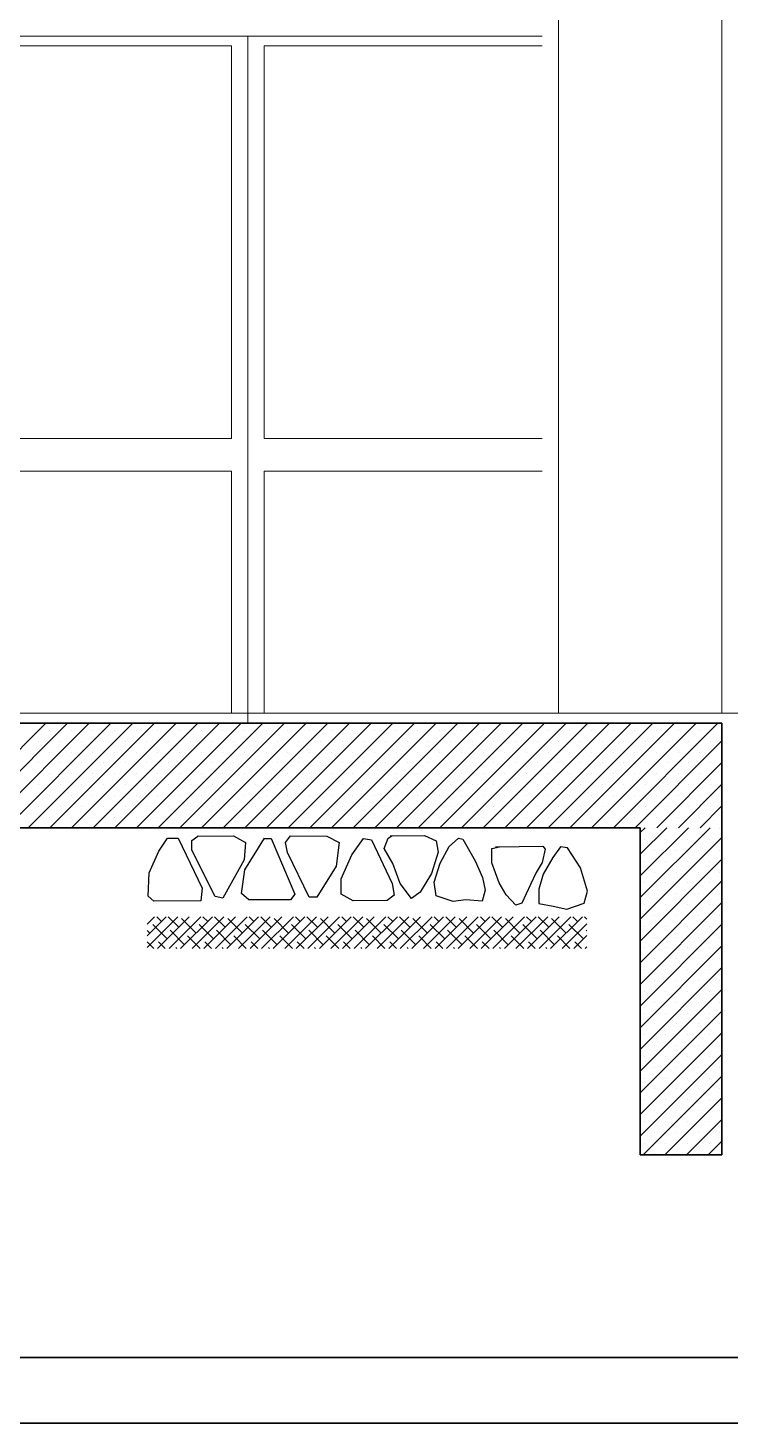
# Model space of a CAD drawing. Header units: inches. Extents: x -7543 to -822, y 102837 to 190349.
# Drawn here: x -828.3485 to -828.3055, y 102836.6651 to 102836.7504 of the extents above; entities that cross this region are included whole.
import ezdxf

# ---------------------------------------------------------------- set-up
doc = ezdxf.new("R2010")
doc.units = ezdxf.units.IN
doc.header["$MEASUREMENT"] = 0
doc.layers.add('DUVAR', color=7, linetype='Continuous', lineweight=35, true_color=0xfc4642)
doc.layers.add('KAPI', color=7, linetype='Continuous', lineweight=18, true_color=0xffb360)
doc.layers.add('SIVA', color=150, linetype='Continuous', lineweight=15)
doc.layers.add('TARAMA', color=8, linetype='Continuous', lineweight=25)

msp = doc.modelspace()

# ---------------------------------------------------------------- linework, layer by layer
at = {"layer": 'DUVAR'}
for p, q in [((-828.306018, 102836.707885), (-828.480018, 102836.707885)), ((-828.306018, 102836.701485), (-828.306018, 102836.707885)), ((-828.306018, 102836.701485), (-828.306018, 102836.707885)), ((-828.311018, 102836.701485), (-828.477018, 102836.701485)), ((-828.311018, 102836.681485), (-828.311018, 102836.701485)), ((-828.306018, 102836.681485), (-828.306018, 102836.701485)), ((-828.311018, 102836.681485), (-828.306018, 102836.681485)), ((-837.601065, 102836.669085), (-821.993555, 102836.669085)), ((-837.605065, 102836.665085), (-821.989555, 102836.665085))]:
    msp.add_line(p, q, dxfattribs=at)
at = {"layer": 'KAPI'}
for p, q in [((-828.316018, 102836.790985), (-828.316018, 102836.708485)), ((-828.306018, 102836.790985), (-828.306018, 102836.708485)), ((-828.354018, 102836.749885), (-828.317018, 102836.749885)), ((-828.335018, 102836.749885), (-828.335018, 102836.707885)), ((-828.353418, 102836.749285), (-828.336018, 102836.749285)), ((-828.336018, 102836.749285), (-828.336018, 102836.725285)), ((-828.334018, 102836.749285), (-828.334018, 102836.725285)), ((-828.334018, 102836.749285), (-828.317018, 102836.749285)), ((-828.353418, 102836.725285), (-828.336018, 102836.725285)), ((-828.334018, 102836.725285), (-828.317018, 102836.725285)), ((-828.353418, 102836.723285), (-828.336018, 102836.723285)), ((-828.336018, 102836.723285), (-828.336018, 102836.708485)), ((-828.334018, 102836.723285), (-828.317018, 102836.723285)), ((-828.334018, 102836.723285), (-828.334018, 102836.708485)), ((-828.353418, 102836.708485), (-828.336018, 102836.708485)), ((-828.334018, 102836.708485), (-828.317018, 102836.708485))]:
    msp.add_line(p, q, dxfattribs=at)
at = {"layer": 'SIVA'}
for p, q in [((-828.325946, 102836.708485), (-828.480018, 102836.708485)), ((-828.135018, 102836.708485), (-828.334418, 102836.708485))]:
    msp.add_line(p, q, dxfattribs=at)
at = {"layer": 'TARAMA'}
for p, q in [((-828.353759, 102836.701485), (-828.347359, 102836.707885)), ((-828.352434, 102836.701485), (-828.346034, 102836.707885)), ((-828.351108, 102836.701485), (-828.344708, 102836.707885)), ((-828.349782, 102836.701485), (-828.343382, 102836.707885)), ((-828.348456, 102836.701485), (-828.342056, 102836.707885)), ((-828.34713, 102836.701485), (-828.34073, 102836.707885)), ((-828.345804, 102836.701485), (-828.339404, 102836.707885)), ((-828.344479, 102836.701485), (-828.338079, 102836.707885)), ((-828.343153, 102836.701485), (-828.336753, 102836.707885)), ((-828.341827, 102836.701485), (-828.335427, 102836.707885)), ((-828.340501, 102836.701485), (-828.334101, 102836.707885)), ((-828.339175, 102836.701485), (-828.332775, 102836.707885)), ((-828.337849, 102836.701485), (-828.331449, 102836.707885)), ((-828.336524, 102836.701485), (-828.330124, 102836.707885)), ((-828.335198, 102836.701485), (-828.328798, 102836.707885)), ((-828.333872, 102836.701485), (-828.327472, 102836.707885)), ((-828.332546, 102836.701485), (-828.326146, 102836.707885)), ((-828.33122, 102836.701485), (-828.32482, 102836.707885)), ((-828.329895, 102836.701485), (-828.323495, 102836.707885)), ((-828.328569, 102836.701485), (-828.322169, 102836.707885)), ((-828.327243, 102836.701485), (-828.320843, 102836.707885)), ((-828.325917, 102836.701485), (-828.319517, 102836.707885)), ((-828.324591, 102836.701485), (-828.318191, 102836.707885)), ((-828.323265, 102836.701485), (-828.316865, 102836.707885)), ((-828.32194, 102836.701485), (-828.31554, 102836.707885)), ((-828.320614, 102836.701485), (-828.314214, 102836.707885)), ((-828.319288, 102836.701485), (-828.312888, 102836.707885)), ((-828.317962, 102836.701485), (-828.311562, 102836.707885)), ((-828.316636, 102836.701485), (-828.310236, 102836.707885)), ((-828.31531, 102836.701485), (-828.30891, 102836.707885)), ((-828.313985, 102836.701485), (-828.307585, 102836.707885)), ((-828.312659, 102836.701485), (-828.306259, 102836.707885)), ((-828.347147, 102836.707435), (-828.347147, 102836.707435)), ((-828.345821, 102836.707435), (-828.345821, 102836.707435)), ((-828.344495, 102836.707435), (-828.344495, 102836.707435)), ((-828.343169, 102836.707435), (-828.343169, 102836.707435)), ((-828.341843, 102836.707435), (-828.341843, 102836.707435)), ((-828.340517, 102836.707435), (-828.340517, 102836.707435)), ((-828.339192, 102836.707435), (-828.339192, 102836.707435)), ((-828.337866, 102836.707435), (-828.337866, 102836.707435)), ((-828.33654, 102836.707435), (-828.33654, 102836.707435)), ((-828.335214, 102836.707435), (-828.335214, 102836.707435)), ((-828.333888, 102836.707435), (-828.333888, 102836.707435)), ((-828.332563, 102836.707435), (-828.332563, 102836.707435)), ((-828.331237, 102836.707435), (-828.331237, 102836.707435)), ((-828.329911, 102836.707435), (-828.329911, 102836.707435)), ((-828.328585, 102836.707435), (-828.328585, 102836.707435)), ((-828.327259, 102836.707435), (-828.327259, 102836.707435)), ((-828.325933, 102836.707435), (-828.325933, 102836.707435)), ((-828.324608, 102836.707435), (-828.324608, 102836.707435)), ((-828.323282, 102836.707435), (-828.323282, 102836.707435)), ((-828.321956, 102836.707435), (-828.321956, 102836.707435)), ((-828.32063, 102836.707435), (-828.32063, 102836.707435)), ((-828.319304, 102836.707435), (-828.319304, 102836.707435)), ((-828.317978, 102836.707435), (-828.317978, 102836.707435)), ((-828.316653, 102836.707435), (-828.316653, 102836.707435)), ((-828.315327, 102836.707435), (-828.315327, 102836.707435)), ((-828.314001, 102836.707435), (-828.314001, 102836.707435)), ((-828.312675, 102836.707435), (-828.312675, 102836.707435)), ((-828.311349, 102836.707435), (-828.311349, 102836.707435)), ((-828.310023, 102836.707435), (-828.310023, 102836.707435)), ((-828.308698, 102836.707435), (-828.308698, 102836.707435)), ((-828.307372, 102836.707435), (-828.307372, 102836.707435)), ((-828.306046, 102836.707435), (-828.306046, 102836.707435)), ((-828.347809, 102836.706772), (-828.347809, 102836.706772)), ((-828.347147, 102836.706109), (-828.347147, 102836.706109)), ((-828.346484, 102836.706772), (-828.346484, 102836.706772)), ((-828.345821, 102836.706109), (-828.345821, 102836.706109)), ((-828.345158, 102836.706772), (-828.345158, 102836.706772)), ((-828.344495, 102836.706109), (-828.344495, 102836.706109)), ((-828.343832, 102836.706772), (-828.343832, 102836.706772)), ((-828.343169, 102836.706109), (-828.343169, 102836.706109)), ((-828.342506, 102836.706772), (-828.342506, 102836.706772)), ((-828.341843, 102836.706109), (-828.341843, 102836.706109)), ((-828.34118, 102836.706772), (-828.34118, 102836.706772)), ((-828.340517, 102836.706109), (-828.340517, 102836.706109)), ((-828.339855, 102836.706772), (-828.339855, 102836.706772)), ((-828.339192, 102836.706109), (-828.339192, 102836.706109)), ((-828.338529, 102836.706772), (-828.338529, 102836.706772)), ((-828.337866, 102836.706109), (-828.337866, 102836.706109)), ((-828.337203, 102836.706772), (-828.337203, 102836.706772)), ((-828.33654, 102836.706109), (-828.33654, 102836.706109)), ((-828.335877, 102836.706772), (-828.335877, 102836.706772)), ((-828.335214, 102836.706109), (-828.335214, 102836.706109)), ((-828.334551, 102836.706772), (-828.334551, 102836.706772)), ((-828.333888, 102836.706109), (-828.333888, 102836.706109)), ((-828.333225, 102836.706772), (-828.333225, 102836.706772)), ((-828.332563, 102836.706109), (-828.332563, 102836.706109)), ((-828.3319, 102836.706772), (-828.3319, 102836.706772)), ((-828.331237, 102836.706109), (-828.331237, 102836.706109)), ((-828.330574, 102836.706772), (-828.330574, 102836.706772)), ((-828.329911, 102836.706109), (-828.329911, 102836.706109)), ((-828.329248, 102836.706772), (-828.329248, 102836.706772)), ((-828.328585, 102836.706109), (-828.328585, 102836.706109)), ((-828.327922, 102836.706772), (-828.327922, 102836.706772)), ((-828.327259, 102836.706109), (-828.327259, 102836.706109)), ((-828.326596, 102836.706772), (-828.326596, 102836.706772)), ((-828.325933, 102836.706109), (-828.325933, 102836.706109)), ((-828.32527, 102836.706772), (-828.32527, 102836.706772)), ((-828.324608, 102836.706109), (-828.324608, 102836.706109)), ((-828.323945, 102836.706772), (-828.323945, 102836.706772)), ((-828.323282, 102836.706109), (-828.323282, 102836.706109)), ((-828.322619, 102836.706772), (-828.322619, 102836.706772)), ((-828.321956, 102836.706109), (-828.321956, 102836.706109)), ((-828.321293, 102836.706772), (-828.321293, 102836.706772)), ((-828.32063, 102836.706109), (-828.32063, 102836.706109)), ((-828.319967, 102836.706772), (-828.319967, 102836.706772)), ((-828.319304, 102836.706109), (-828.319304, 102836.706109)), ((-828.318641, 102836.706772), (-828.318641, 102836.706772)), ((-828.317978, 102836.706109), (-828.317978, 102836.706109)), ((-828.317316, 102836.706772), (-828.317316, 102836.706772)), ((-828.316653, 102836.706109), (-828.316653, 102836.706109)), ((-828.31599, 102836.706772), (-828.31599, 102836.706772)), ((-828.315327, 102836.706109), (-828.315327, 102836.706109)), ((-828.314664, 102836.706772), (-828.314664, 102836.706772)), ((-828.314001, 102836.706109), (-828.314001, 102836.706109)), ((-828.313338, 102836.706772), (-828.313338, 102836.706772)), ((-828.312675, 102836.706109), (-828.312675, 102836.706109)), ((-828.312012, 102836.706772), (-828.312012, 102836.706772)), ((-828.311349, 102836.706109), (-828.311349, 102836.706109)), ((-828.311333, 102836.701485), (-828.306018, 102836.7068)), ((-828.310686, 102836.706772), (-828.310686, 102836.706772)), ((-828.310023, 102836.706109), (-828.310023, 102836.706109)), ((-828.309361, 102836.706772), (-828.309361, 102836.706772)), ((-828.308698, 102836.706109), (-828.308698, 102836.706109)), ((-828.308035, 102836.706772), (-828.308035, 102836.706772)), ((-828.307372, 102836.706109), (-828.307372, 102836.706109)), ((-828.306709, 102836.706772), (-828.306709, 102836.706772)), ((-828.306046, 102836.706109), (-828.306046, 102836.706109)), ((-828.347809, 102836.705446), (-828.347809, 102836.705446)), ((-828.346484, 102836.705446), (-828.346484, 102836.705446)), ((-828.345158, 102836.705446), (-828.345158, 102836.705446)), ((-828.343832, 102836.705446), (-828.343832, 102836.705446)), ((-828.342506, 102836.705446), (-828.342506, 102836.705446)), ((-828.34118, 102836.705446), (-828.34118, 102836.705446)), ((-828.339855, 102836.705446), (-828.339855, 102836.705446)), ((-828.338529, 102836.705446), (-828.338529, 102836.705446)), ((-828.337203, 102836.705446), (-828.337203, 102836.705446)), ((-828.335877, 102836.705446), (-828.335877, 102836.705446)), ((-828.334551, 102836.705446), (-828.334551, 102836.705446)), ((-828.333225, 102836.705446), (-828.333225, 102836.705446)), ((-828.3319, 102836.705446), (-828.3319, 102836.705446)), ((-828.330574, 102836.705446), (-828.330574, 102836.705446)), ((-828.329248, 102836.705446), (-828.329248, 102836.705446)), ((-828.327922, 102836.705446), (-828.327922, 102836.705446)), ((-828.326596, 102836.705446), (-828.326596, 102836.705446)), ((-828.32527, 102836.705446), (-828.32527, 102836.705446)), ((-828.323945, 102836.705446), (-828.323945, 102836.705446)), ((-828.322619, 102836.705446), (-828.322619, 102836.705446)), ((-828.321293, 102836.705446), (-828.321293, 102836.705446)), ((-828.319967, 102836.705446), (-828.319967, 102836.705446)), ((-828.318641, 102836.705446), (-828.318641, 102836.705446)), ((-828.317316, 102836.705446), (-828.317316, 102836.705446)), ((-828.31599, 102836.705446), (-828.31599, 102836.705446)), ((-828.314664, 102836.705446), (-828.314664, 102836.705446)), ((-828.313338, 102836.705446), (-828.313338, 102836.705446)), ((-828.312012, 102836.705446), (-828.312012, 102836.705446)), ((-828.310686, 102836.705446), (-828.310686, 102836.705446)), ((-828.310007, 102836.701485), (-828.306018, 102836.705474)), ((-828.309361, 102836.705446), (-828.309361, 102836.705446)), ((-828.308035, 102836.705446), (-828.308035, 102836.705446)), ((-828.306709, 102836.705446), (-828.306709, 102836.705446)), ((-828.347147, 102836.704783), (-828.347147, 102836.704783)), ((-828.345821, 102836.704783), (-828.345821, 102836.704783)), ((-828.344495, 102836.704783), (-828.344495, 102836.704783)), ((-828.343169, 102836.704783), (-828.343169, 102836.704783)), ((-828.341843, 102836.704783), (-828.341843, 102836.704783)), ((-828.340517, 102836.704783), (-828.340517, 102836.704783)), ((-828.339192, 102836.704783), (-828.339192, 102836.704783)), ((-828.337866, 102836.704783), (-828.337866, 102836.704783)), ((-828.33654, 102836.704783), (-828.33654, 102836.704783)), ((-828.335214, 102836.704783), (-828.335214, 102836.704783)), ((-828.333888, 102836.704783), (-828.333888, 102836.704783)), ((-828.332563, 102836.704783), (-828.332563, 102836.704783)), ((-828.331237, 102836.704783), (-828.331237, 102836.704783)), ((-828.329911, 102836.704783), (-828.329911, 102836.704783)), ((-828.328585, 102836.704783), (-828.328585, 102836.704783)), ((-828.327259, 102836.704783), (-828.327259, 102836.704783)), ((-828.325933, 102836.704783), (-828.325933, 102836.704783)), ((-828.324608, 102836.704783), (-828.324608, 102836.704783)), ((-828.323282, 102836.704783), (-828.323282, 102836.704783)), ((-828.321956, 102836.704783), (-828.321956, 102836.704783)), ((-828.32063, 102836.704783), (-828.32063, 102836.704783)), ((-828.319304, 102836.704783), (-828.319304, 102836.704783)), ((-828.317978, 102836.704783), (-828.317978, 102836.704783)), ((-828.316653, 102836.704783), (-828.316653, 102836.704783)), ((-828.315327, 102836.704783), (-828.315327, 102836.704783)), ((-828.314001, 102836.704783), (-828.314001, 102836.704783)), ((-828.312675, 102836.704783), (-828.312675, 102836.704783)), ((-828.311349, 102836.704783), (-828.311349, 102836.704783)), ((-828.310023, 102836.704783), (-828.310023, 102836.704783)), ((-828.308698, 102836.704783), (-828.308698, 102836.704783)), ((-828.307372, 102836.704783), (-828.307372, 102836.704783)), ((-828.306046, 102836.704783), (-828.306046, 102836.704783)), ((-828.347809, 102836.70412), (-828.347809, 102836.70412)), ((-828.347147, 102836.703457), (-828.347147, 102836.703457)), ((-828.346484, 102836.70412), (-828.346484, 102836.70412)), ((-828.345821, 102836.703457), (-828.345821, 102836.703457)), ((-828.345158, 102836.70412), (-828.345158, 102836.70412)), ((-828.344495, 102836.703457), (-828.344495, 102836.703457)), ((-828.343832, 102836.70412), (-828.343832, 102836.70412)), ((-828.343169, 102836.703457), (-828.343169, 102836.703457)), ((-828.342506, 102836.70412), (-828.342506, 102836.70412)), ((-828.341843, 102836.703457), (-828.341843, 102836.703457)), ((-828.34118, 102836.70412), (-828.34118, 102836.70412)), ((-828.340517, 102836.703457), (-828.340517, 102836.703457)), ((-828.339855, 102836.70412), (-828.339855, 102836.70412)), ((-828.339192, 102836.703457), (-828.339192, 102836.703457)), ((-828.338529, 102836.70412), (-828.338529, 102836.70412)), ((-828.337866, 102836.703457), (-828.337866, 102836.703457)), ((-828.337203, 102836.70412), (-828.337203, 102836.70412)), ((-828.33654, 102836.703457), (-828.33654, 102836.703457)), ((-828.335877, 102836.70412), (-828.335877, 102836.70412)), ((-828.335214, 102836.703457), (-828.335214, 102836.703457)), ((-828.334551, 102836.70412), (-828.334551, 102836.70412)), ((-828.333888, 102836.703457), (-828.333888, 102836.703457)), ((-828.333225, 102836.70412), (-828.333225, 102836.70412)), ((-828.332563, 102836.703457), (-828.332563, 102836.703457)), ((-828.3319, 102836.70412), (-828.3319, 102836.70412)), ((-828.331237, 102836.703457), (-828.331237, 102836.703457)), ((-828.330574, 102836.70412), (-828.330574, 102836.70412)), ((-828.329911, 102836.703457), (-828.329911, 102836.703457)), ((-828.329248, 102836.70412), (-828.329248, 102836.70412)), ((-828.328585, 102836.703457), (-828.328585, 102836.703457)), ((-828.327922, 102836.70412), (-828.327922, 102836.70412)), ((-828.327259, 102836.703457), (-828.327259, 102836.703457)), ((-828.326596, 102836.70412), (-828.326596, 102836.70412)), ((-828.325933, 102836.703457), (-828.325933, 102836.703457)), ((-828.32527, 102836.70412), (-828.32527, 102836.70412)), ((-828.324608, 102836.703457), (-828.324608, 102836.703457)), ((-828.323945, 102836.70412), (-828.323945, 102836.70412)), ((-828.323282, 102836.703457), (-828.323282, 102836.703457)), ((-828.322619, 102836.70412), (-828.322619, 102836.70412)), ((-828.321956, 102836.703457), (-828.321956, 102836.703457)), ((-828.321293, 102836.70412), (-828.321293, 102836.70412)), ((-828.32063, 102836.703457), (-828.32063, 102836.703457)), ((-828.319967, 102836.70412), (-828.319967, 102836.70412)), ((-828.319304, 102836.703457), (-828.319304, 102836.703457)), ((-828.318641, 102836.70412), (-828.318641, 102836.70412)), ((-828.317978, 102836.703457), (-828.317978, 102836.703457)), ((-828.317316, 102836.70412), (-828.317316, 102836.70412)), ((-828.316653, 102836.703457), (-828.316653, 102836.703457)), ((-828.31599, 102836.70412), (-828.31599, 102836.70412)), ((-828.315327, 102836.703457), (-828.315327, 102836.703457)), ((-828.314664, 102836.70412), (-828.314664, 102836.70412)), ((-828.314001, 102836.703457), (-828.314001, 102836.703457)), ((-828.313338, 102836.70412), (-828.313338, 102836.70412)), ((-828.312675, 102836.703457), (-828.312675, 102836.703457)), ((-828.312012, 102836.70412), (-828.312012, 102836.70412)), ((-828.311349, 102836.703457), (-828.311349, 102836.703457)), ((-828.310686, 102836.70412), (-828.310686, 102836.70412)), ((-828.310023, 102836.703457), (-828.310023, 102836.703457)), ((-828.309361, 102836.70412), (-828.309361, 102836.70412)), ((-828.308698, 102836.703457), (-828.308698, 102836.703457)), ((-828.308681, 102836.701485), (-828.306018, 102836.704148)), ((-828.308035, 102836.70412), (-828.308035, 102836.70412)), ((-828.307372, 102836.703457), (-828.307372, 102836.703457)), ((-828.306709, 102836.70412), (-828.306709, 102836.70412)), ((-828.306046, 102836.703457), (-828.306046, 102836.703457)), ((-828.347809, 102836.702794), (-828.347809, 102836.702794)), ((-828.346484, 102836.702794), (-828.346484, 102836.702794)), ((-828.345158, 102836.702794), (-828.345158, 102836.702794)), ((-828.343832, 102836.702794), (-828.343832, 102836.702794)), ((-828.342506, 102836.702794), (-828.342506, 102836.702794)), ((-828.34118, 102836.702794), (-828.34118, 102836.702794)), ((-828.339855, 102836.702794), (-828.339855, 102836.702794)), ((-828.338529, 102836.702794), (-828.338529, 102836.702794)), ((-828.337203, 102836.702794), (-828.337203, 102836.702794)), ((-828.335877, 102836.702794), (-828.335877, 102836.702794)), ((-828.334551, 102836.702794), (-828.334551, 102836.702794)), ((-828.333225, 102836.702794), (-828.333225, 102836.702794)), ((-828.3319, 102836.702794), (-828.3319, 102836.702794)), ((-828.330574, 102836.702794), (-828.330574, 102836.702794)), ((-828.329248, 102836.702794), (-828.329248, 102836.702794)), ((-828.327922, 102836.702794), (-828.327922, 102836.702794)), ((-828.326596, 102836.702794), (-828.326596, 102836.702794)), ((-828.32527, 102836.702794), (-828.32527, 102836.702794)), ((-828.323945, 102836.702794), (-828.323945, 102836.702794)), ((-828.322619, 102836.702794), (-828.322619, 102836.702794)), ((-828.321293, 102836.702794), (-828.321293, 102836.702794)), ((-828.319967, 102836.702794), (-828.319967, 102836.702794)), ((-828.318641, 102836.702794), (-828.318641, 102836.702794)), ((-828.317316, 102836.702794), (-828.317316, 102836.702794)), ((-828.31599, 102836.702794), (-828.31599, 102836.702794)), ((-828.314664, 102836.702794), (-828.314664, 102836.702794)), ((-828.313338, 102836.702794), (-828.313338, 102836.702794)), ((-828.312012, 102836.702794), (-828.312012, 102836.702794)), ((-828.310686, 102836.702794), (-828.310686, 102836.702794)), ((-828.309361, 102836.702794), (-828.309361, 102836.702794)), ((-828.308035, 102836.702794), (-828.308035, 102836.702794)), ((-828.307355, 102836.701485), (-828.306018, 102836.702823)), ((-828.306709, 102836.702794), (-828.306709, 102836.702794)), ((-828.347147, 102836.702131), (-828.347147, 102836.702131)), ((-828.345821, 102836.702131), (-828.345821, 102836.702131)), ((-828.344495, 102836.702131), (-828.344495, 102836.702131)), ((-828.343169, 102836.702131), (-828.343169, 102836.702131)), ((-828.341843, 102836.702131), (-828.341843, 102836.702131)), ((-828.340517, 102836.702131), (-828.340517, 102836.702131)), ((-828.339192, 102836.702131), (-828.339192, 102836.702131)), ((-828.337866, 102836.702131), (-828.337866, 102836.702131)), ((-828.33654, 102836.702131), (-828.33654, 102836.702131)), ((-828.335214, 102836.702131), (-828.335214, 102836.702131)), ((-828.333888, 102836.702131), (-828.333888, 102836.702131)), ((-828.332563, 102836.702131), (-828.332563, 102836.702131)), ((-828.331237, 102836.702131), (-828.331237, 102836.702131)), ((-828.329911, 102836.702131), (-828.329911, 102836.702131)), ((-828.328585, 102836.702131), (-828.328585, 102836.702131)), ((-828.327259, 102836.702131), (-828.327259, 102836.702131)), ((-828.325933, 102836.702131), (-828.325933, 102836.702131)), ((-828.324608, 102836.702131), (-828.324608, 102836.702131)), ((-828.323282, 102836.702131), (-828.323282, 102836.702131)), ((-828.321956, 102836.702131), (-828.321956, 102836.702131)), ((-828.32063, 102836.702131), (-828.32063, 102836.702131)), ((-828.319304, 102836.702131), (-828.319304, 102836.702131)), ((-828.317978, 102836.702131), (-828.317978, 102836.702131)), ((-828.316653, 102836.702131), (-828.316653, 102836.702131)), ((-828.315327, 102836.702131), (-828.315327, 102836.702131)), ((-828.314001, 102836.702131), (-828.314001, 102836.702131)), ((-828.312675, 102836.702131), (-828.312675, 102836.702131)), ((-828.311349, 102836.702131), (-828.311349, 102836.702131)), ((-828.310023, 102836.702131), (-828.310023, 102836.702131)), ((-828.308698, 102836.702131), (-828.308698, 102836.702131)), ((-828.307372, 102836.702131), (-828.307372, 102836.702131)), ((-828.306046, 102836.702131), (-828.306046, 102836.702131)), ((-828.338439, 102836.700699), (-828.338079, 102836.700959)), ((-828.338119, 102836.700969), (-828.335898, 102836.700979)), ((-828.335898, 102836.700979), (-828.335158, 102836.700579)), ((-828.332717, 102836.700579), (-828.332397, 102836.700999)), ((-828.332397, 102836.700999), (-828.330176, 102836.700959)), ((-828.330176, 102836.700959), (-828.329436, 102836.700579)), ((-828.326435, 102836.700839), (-828.326215, 102836.70098)), ((-828.326315, 102836.700979), (-828.324214, 102836.701009)), ((-828.324214, 102836.701009), (-828.323493, 102836.700679)), ((-828.311018, 102836.701187), (-828.31072, 102836.701485)), ((-828.311018, 102836.699861), (-828.309394, 102836.701485)), ((-828.311018, 102836.698535), (-828.308068, 102836.701485)), ((-828.311018, 102836.697209), (-828.306742, 102836.701485)), ((-828.311018, 102836.695884), (-828.306018, 102836.700884)), ((-828.310116, 102836.701425), (-828.310116, 102836.701425)), ((-828.30879, 102836.701425), (-828.30879, 102836.701425)), ((-828.307464, 102836.701425), (-828.307464, 102836.701425)), ((-828.306139, 102836.701425), (-828.306139, 102836.701425)), ((-828.30603, 102836.701485), (-828.306018, 102836.701497)), ((-828.341046, 102836.698731), (-828.340454, 102836.700053)), ((-828.340454, 102836.700053), (-828.339917, 102836.700837)), ((-828.339917, 102836.700837), (-828.339283, 102836.700837)), ((-828.339283, 102836.700837), (-828.337809, 102836.697794)), ((-828.338439, 102836.700119), (-828.338439, 102836.700699)), ((-828.337019, 102836.697279), (-828.338439, 102836.700119)), ((-828.335158, 102836.700579), (-828.335238, 102836.699519)), ((-828.335198, 102836.698919), (-828.333998, 102836.700839)), ((-828.333998, 102836.700819), (-828.333577, 102836.700819)), ((-828.333577, 102836.700819), (-828.332137, 102836.697419)), ((-828.332577, 102836.699979), (-828.332717, 102836.700579)), ((-828.329436, 102836.700579), (-828.329616, 102836.699139)), ((-828.328655, 102836.699819), (-828.327935, 102836.700819)), ((-828.327935, 102836.700819), (-828.327455, 102836.700739)), ((-828.327455, 102836.700739), (-828.326195, 102836.698079)), ((-828.326675, 102836.70022), (-828.326435, 102836.700839)), ((-828.326155, 102836.699299), (-828.326675, 102836.70022)), ((-828.323493, 102836.700679), (-828.323373, 102836.699999)), ((-828.323253, 102836.699319), (-828.322693, 102836.700339)), ((-828.322693, 102836.700339), (-828.322133, 102836.700839)), ((-828.322133, 102836.700839), (-828.321873, 102836.700779)), ((-828.321873, 102836.700779), (-828.321113, 102836.699459)), ((-828.320099, 102836.700219), (-828.319615, 102836.700322)), ((-828.320099, 102836.699339), (-828.320099, 102836.700219)), ((-828.319859, 102836.700319), (-828.316977, 102836.700359)), ((-828.316837, 102836.700179), (-828.317018, 102836.699359)), ((-828.316977, 102836.700359), (-828.316837, 102836.700179)), ((-828.315892, 102836.700315), (-828.316367, 102836.699659)), ((-828.315466, 102836.700259), (-828.315892, 102836.700315)), ((-828.314666, 102836.699039), (-828.315466, 102836.700259)), ((-828.310779, 102836.700763), (-828.310779, 102836.700763)), ((-828.310116, 102836.7001), (-828.310116, 102836.7001)), ((-828.309453, 102836.700763), (-828.309453, 102836.700763)), ((-828.30879, 102836.7001), (-828.30879, 102836.7001)), ((-828.308127, 102836.700763), (-828.308127, 102836.700763)), ((-828.307464, 102836.7001), (-828.307464, 102836.7001)), ((-828.306802, 102836.700763), (-828.306802, 102836.700763)), ((-828.306139, 102836.7001), (-828.306139, 102836.7001)), ((-828.335238, 102836.699519), (-828.336539, 102836.697179)), ((-828.331257, 102836.697239), (-828.332577, 102836.699979)), ((-828.329306, 102836.698359), (-828.328655, 102836.699819)), ((-828.325694, 102836.698079), (-828.326155, 102836.699299)), ((-828.323373, 102836.699999), (-828.323774, 102836.698679)), ((-828.323624, 102836.698159), (-828.323253, 102836.699319)), ((-828.321113, 102836.699459), (-828.320652, 102836.698439)), ((-828.319639, 102836.698119), (-828.320099, 102836.699339)), ((-828.317018, 102836.699359), (-828.317378, 102836.698739)), ((-828.316367, 102836.699659), (-828.316947, 102836.698639)), ((-828.311018, 102836.694558), (-828.306018, 102836.699558)), ((-828.310779, 102836.699437), (-828.310779, 102836.699437)), ((-828.309453, 102836.699437), (-828.309453, 102836.699437)), ((-828.308127, 102836.699437), (-828.308127, 102836.699437)), ((-828.306802, 102836.699437), (-828.306802, 102836.699437)), ((-828.341115, 102836.697299), (-828.341046, 102836.698731)), ((-828.335398, 102836.697459), (-828.335198, 102836.698919)), ((-828.329616, 102836.699139), (-828.330796, 102836.697239)), ((-828.329306, 102836.697419), (-828.329306, 102836.698359)), ((-828.323774, 102836.698679), (-828.324474, 102836.697539)), ((-828.320652, 102836.698439), (-828.320492, 102836.697659)), ((-828.317378, 102836.698739), (-828.317718, 102836.698009)), ((-828.316947, 102836.698639), (-828.317207, 102836.69772)), ((-828.314246, 102836.697599), (-828.314666, 102836.699039)), ((-828.310116, 102836.698774), (-828.310116, 102836.698774)), ((-828.30879, 102836.698774), (-828.30879, 102836.698774)), ((-828.307464, 102836.698774), (-828.307464, 102836.698774)), ((-828.306139, 102836.698774), (-828.306139, 102836.698774)), ((-828.337809, 102836.697794), (-828.337878, 102836.697023)), ((-828.326195, 102836.698079), (-828.326054, 102836.697369)), ((-828.324994, 102836.697159), (-828.325694, 102836.698079)), ((-828.324474, 102836.697539), (-828.324994, 102836.697159)), ((-828.323503, 102836.697319), (-828.323624, 102836.698159)), ((-828.320492, 102836.697659), (-828.320672, 102836.696999)), ((-828.319218, 102836.697379), (-828.319639, 102836.698119)), ((-828.317718, 102836.698009), (-828.318258, 102836.696879)), ((-828.317207, 102836.69772), (-828.317207, 102836.696853)), ((-828.314446, 102836.696879), (-828.314246, 102836.697599)), ((-828.311018, 102836.693232), (-828.306018, 102836.698232)), ((-828.310779, 102836.698111), (-828.310779, 102836.698111)), ((-828.309453, 102836.698111), (-828.309453, 102836.698111)), ((-828.308127, 102836.698111), (-828.308127, 102836.698111)), ((-828.306802, 102836.698111), (-828.306802, 102836.698111)), ((-828.340771, 102836.696996), (-828.341115, 102836.697299)), ((-828.337878, 102836.697023), (-828.340771, 102836.696996)), ((-828.336539, 102836.697179), (-828.337019, 102836.697279)), ((-828.334958, 102836.697079), (-828.335398, 102836.697459)), ((-828.332397, 102836.697079), (-828.334958, 102836.697079)), ((-828.332137, 102836.697419), (-828.332397, 102836.697079)), ((-828.330796, 102836.697239), (-828.331257, 102836.697239)), ((-828.328575, 102836.697019), (-828.329306, 102836.697419)), ((-828.326495, 102836.697039), (-828.328575, 102836.697019)), ((-828.326054, 102836.697369), (-828.326495, 102836.697039)), ((-828.32246, 102836.696979), (-828.323503, 102836.697319)), ((-828.321673, 102836.697079), (-828.32246, 102836.696979)), ((-828.320672, 102836.696999), (-828.321673, 102836.697079)), ((-828.318618, 102836.696759), (-828.319218, 102836.697379)), ((-828.318258, 102836.696879), (-828.318618, 102836.696759)), ((-828.317207, 102836.696853), (-828.316338, 102836.696679)), ((-828.316338, 102836.696679), (-828.315506, 102836.696512)), ((-828.315506, 102836.696512), (-828.314446, 102836.696879)), ((-828.311018, 102836.691906), (-828.306018, 102836.696906)), ((-828.310779, 102836.696785), (-828.310779, 102836.696785)), ((-828.310116, 102836.697448), (-828.310116, 102836.697448)), ((-828.309453, 102836.696785), (-828.309453, 102836.696785)), ((-828.30879, 102836.697448), (-828.30879, 102836.697448)), ((-828.308127, 102836.696785), (-828.308127, 102836.696785)), ((-828.307464, 102836.697448), (-828.307464, 102836.697448)), ((-828.306802, 102836.696785), (-828.306802, 102836.696785)), ((-828.306139, 102836.697448), (-828.306139, 102836.697448)), ((-828.341173, 102836.695581), (-828.340715, 102836.696039)), ((-828.341173, 102836.694874), (-828.340008, 102836.696039)), ((-828.341173, 102836.694167), (-828.3393, 102836.696039)), ((-828.340297, 102836.69575), (-828.340587, 102836.696039)), ((-828.340536, 102836.694097), (-828.338593, 102836.696039)), ((-828.339237, 102836.695396), (-828.33988, 102836.696039)), ((-828.339829, 102836.694097), (-828.337886, 102836.696039)), ((-828.339122, 102836.694097), (-828.337179, 102836.696039)), ((-828.338176, 102836.695043), (-828.33906, 102836.695926)), ((-828.338414, 102836.694097), (-828.336472, 102836.696039)), ((-828.337469, 102836.69575), (-828.337759, 102836.696039)), ((-828.337707, 102836.694097), (-828.335765, 102836.696039)), ((-828.336408, 102836.695396), (-828.337052, 102836.696039)), ((-828.337, 102836.694097), (-828.335058, 102836.696039)), ((-828.336293, 102836.694097), (-828.334351, 102836.696039)), ((-828.335348, 102836.695043), (-828.336231, 102836.695926)), ((-828.335586, 102836.694097), (-828.333644, 102836.696039)), ((-828.33464, 102836.69575), (-828.33493, 102836.696039)), ((-828.334879, 102836.694097), (-828.332936, 102836.696039)), ((-828.33358, 102836.695396), (-828.334223, 102836.696039)), ((-828.334172, 102836.694097), (-828.332229, 102836.696039)), ((-828.333465, 102836.694097), (-828.331522, 102836.696039)), ((-828.332519, 102836.695043), (-828.333403, 102836.695926)), ((-828.332758, 102836.694097), (-828.330815, 102836.696039)), ((-828.331812, 102836.69575), (-828.332102, 102836.696039)), ((-828.332051, 102836.694097), (-828.330108, 102836.696039)), ((-828.330751, 102836.695396), (-828.331395, 102836.696039)), ((-828.331343, 102836.694097), (-828.329401, 102836.696039)), ((-828.330636, 102836.694097), (-828.328694, 102836.696039)), ((-828.329691, 102836.695043), (-828.330575, 102836.695926)), ((-828.329929, 102836.694097), (-828.327987, 102836.696039)), ((-828.328984, 102836.69575), (-828.329273, 102836.696039)), ((-828.329222, 102836.694097), (-828.32728, 102836.696039)), ((-828.327923, 102836.695396), (-828.328566, 102836.696039)), ((-828.328515, 102836.694097), (-828.326572, 102836.696039)), ((-828.327808, 102836.694097), (-828.325865, 102836.696039)), ((-828.326862, 102836.695043), (-828.327746, 102836.695926)), ((-828.327101, 102836.694097), (-828.325158, 102836.696039)), ((-828.326155, 102836.69575), (-828.326445, 102836.696039)), ((-828.326394, 102836.694097), (-828.324451, 102836.696039)), ((-828.325095, 102836.695396), (-828.325738, 102836.696039)), ((-828.325687, 102836.694097), (-828.323744, 102836.696039)), ((-828.324979, 102836.694097), (-828.323037, 102836.696039)), ((-828.324034, 102836.695043), (-828.324918, 102836.695926)), ((-828.324272, 102836.694097), (-828.32233, 102836.696039)), ((-828.323327, 102836.69575), (-828.323617, 102836.696039)), ((-828.323565, 102836.694097), (-828.321623, 102836.696039)), ((-828.322266, 102836.695396), (-828.322909, 102836.696039)), ((-828.322858, 102836.694097), (-828.320916, 102836.696039)), ((-828.322151, 102836.694097), (-828.320209, 102836.696039)), ((-828.321205, 102836.695043), (-828.322089, 102836.695926)), ((-828.321444, 102836.694097), (-828.319501, 102836.696039)), ((-828.320498, 102836.69575), (-828.320788, 102836.696039)), ((-828.320737, 102836.694097), (-828.318794, 102836.696039)), ((-828.319438, 102836.695396), (-828.320081, 102836.696039)), ((-828.32003, 102836.694097), (-828.318087, 102836.696039)), ((-828.319323, 102836.694097), (-828.31738, 102836.696039)), ((-828.318377, 102836.695043), (-828.319261, 102836.695926)), ((-828.318615, 102836.694097), (-828.316673, 102836.696039)), ((-828.31767, 102836.69575), (-828.31796, 102836.696039)), ((-828.317908, 102836.694097), (-828.315966, 102836.696039)), ((-828.316609, 102836.695396), (-828.317253, 102836.696039)), ((-828.317201, 102836.694097), (-828.315259, 102836.696039)), ((-828.316494, 102836.694097), (-828.314552, 102836.696039)), ((-828.315549, 102836.695043), (-828.316432, 102836.695926)), ((-828.314841, 102836.69575), (-828.315131, 102836.696039)), ((-828.314276, 102836.695892), (-828.314424, 102836.696039)), ((-828.310116, 102836.696122), (-828.310116, 102836.696122)), ((-828.30879, 102836.696122), (-828.30879, 102836.696122)), ((-828.307464, 102836.696122), (-828.307464, 102836.696122)), ((-828.306139, 102836.696122), (-828.306139, 102836.696122)), ((-828.341004, 102836.695043), (-828.341173, 102836.695211)), ((-828.339944, 102836.694689), (-828.340828, 102836.695573)), ((-828.338883, 102836.694335), (-828.339767, 102836.695219)), ((-828.337115, 102836.694689), (-828.337999, 102836.695573)), ((-828.336055, 102836.694335), (-828.336939, 102836.695219)), ((-828.334287, 102836.694689), (-828.335171, 102836.695573)), ((-828.333226, 102836.694335), (-828.33411, 102836.695219)), ((-828.331458, 102836.694689), (-828.332342, 102836.695573)), ((-828.330398, 102836.694335), (-828.331282, 102836.695219)), ((-828.32863, 102836.694689), (-828.329514, 102836.695573)), ((-828.327569, 102836.694335), (-828.328453, 102836.695219)), ((-828.325802, 102836.694689), (-828.326686, 102836.695573)), ((-828.324741, 102836.694335), (-828.325625, 102836.695219)), ((-828.322973, 102836.694689), (-828.323857, 102836.695573)), ((-828.321913, 102836.694335), (-828.322796, 102836.695219)), ((-828.320145, 102836.694689), (-828.321029, 102836.695573)), ((-828.319084, 102836.694335), (-828.319968, 102836.695219)), ((-828.317316, 102836.694689), (-828.3182, 102836.695573)), ((-828.316256, 102836.694335), (-828.31714, 102836.695219)), ((-828.315787, 102836.694097), (-828.314276, 102836.695608)), ((-828.314488, 102836.694689), (-828.315372, 102836.695573)), ((-828.314276, 102836.695185), (-828.314311, 102836.695219)), ((-828.311018, 102836.69058), (-828.306018, 102836.69558)), ((-828.310779, 102836.695459), (-828.310779, 102836.695459)), ((-828.309453, 102836.695459), (-828.309453, 102836.695459)), ((-828.308127, 102836.695459), (-828.308127, 102836.695459)), ((-828.306802, 102836.695459), (-828.306802, 102836.695459)), ((-828.340766, 102836.694097), (-828.341173, 102836.694504)), ((-828.340059, 102836.694097), (-828.340474, 102836.694512)), ((-828.339352, 102836.694097), (-828.339413, 102836.694159)), ((-828.337938, 102836.694097), (-828.338706, 102836.694866)), ((-828.33723, 102836.694097), (-828.337646, 102836.694512)), ((-828.336523, 102836.694097), (-828.336585, 102836.694159)), ((-828.335109, 102836.694097), (-828.335878, 102836.694866)), ((-828.334402, 102836.694097), (-828.334817, 102836.694512)), ((-828.333695, 102836.694097), (-828.333757, 102836.694159)), ((-828.332281, 102836.694097), (-828.333049, 102836.694866)), ((-828.331574, 102836.694097), (-828.331989, 102836.694512)), ((-828.330866, 102836.694097), (-828.330928, 102836.694159)), ((-828.329452, 102836.694097), (-828.330221, 102836.694866)), ((-828.328745, 102836.694097), (-828.32916, 102836.694512)), ((-828.328038, 102836.694097), (-828.3281, 102836.694159)), ((-828.326624, 102836.694097), (-828.327393, 102836.694866)), ((-828.325917, 102836.694097), (-828.326332, 102836.694512)), ((-828.32521, 102836.694097), (-828.325271, 102836.694159)), ((-828.323795, 102836.694097), (-828.324564, 102836.694866)), ((-828.323088, 102836.694097), (-828.323504, 102836.694512)), ((-828.322381, 102836.694097), (-828.322443, 102836.694159)), ((-828.320967, 102836.694097), (-828.321736, 102836.694866)), ((-828.32026, 102836.694097), (-828.320675, 102836.694512)), ((-828.319553, 102836.694097), (-828.319614, 102836.694159)), ((-828.318139, 102836.694097), (-828.318907, 102836.694866)), ((-828.317431, 102836.694097), (-828.317847, 102836.694512)), ((-828.316724, 102836.694097), (-828.316786, 102836.694159)), ((-828.31531, 102836.694097), (-828.316079, 102836.694866)), ((-828.31508, 102836.694097), (-828.314276, 102836.6949)), ((-828.314603, 102836.694097), (-828.315018, 102836.694512)), ((-828.314373, 102836.694097), (-828.314276, 102836.694193)), ((-828.311018, 102836.689255), (-828.306018, 102836.694255)), ((-828.310779, 102836.694133), (-828.310779, 102836.694133)), ((-828.310116, 102836.694796), (-828.310116, 102836.694796)), ((-828.309453, 102836.694133), (-828.309453, 102836.694133)), ((-828.30879, 102836.694796), (-828.30879, 102836.694796)), ((-828.308127, 102836.694133), (-828.308127, 102836.694133)), ((-828.307464, 102836.694796), (-828.307464, 102836.694796)), ((-828.306802, 102836.694133), (-828.306802, 102836.694133)), ((-828.306139, 102836.694796), (-828.306139, 102836.694796)), ((-828.310116, 102836.69347), (-828.310116, 102836.69347)), ((-828.30879, 102836.69347), (-828.30879, 102836.69347)), ((-828.307464, 102836.69347), (-828.307464, 102836.69347)), ((-828.306139, 102836.69347), (-828.306139, 102836.69347)), ((-828.311018, 102836.687929), (-828.306018, 102836.692929)), ((-828.310779, 102836.692808), (-828.310779, 102836.692808)), ((-828.309453, 102836.692808), (-828.309453, 102836.692808)), ((-828.308127, 102836.692808), (-828.308127, 102836.692808)), ((-828.306802, 102836.692808), (-828.306802, 102836.692808)), ((-828.311018, 102836.686603), (-828.306018, 102836.691603)), ((-828.310116, 102836.692145), (-828.310116, 102836.692145)), ((-828.30879, 102836.692145), (-828.30879, 102836.692145)), ((-828.307464, 102836.692145), (-828.307464, 102836.692145)), ((-828.306139, 102836.692145), (-828.306139, 102836.692145)), ((-828.310779, 102836.691482), (-828.310779, 102836.691482)), ((-828.310116, 102836.690819), (-828.310116, 102836.690819)), ((-828.309453, 102836.691482), (-828.309453, 102836.691482)), ((-828.30879, 102836.690819), (-828.30879, 102836.690819)), ((-828.308127, 102836.691482), (-828.308127, 102836.691482)), ((-828.307464, 102836.690819), (-828.307464, 102836.690819)), ((-828.306802, 102836.691482), (-828.306802, 102836.691482)), ((-828.306139, 102836.690819), (-828.306139, 102836.690819)), ((-828.311018, 102836.685277), (-828.306018, 102836.690277)), ((-828.310779, 102836.690156), (-828.310779, 102836.690156)), ((-828.309453, 102836.690156), (-828.309453, 102836.690156)), ((-828.308127, 102836.690156), (-828.308127, 102836.690156)), ((-828.306802, 102836.690156), (-828.306802, 102836.690156)), ((-828.311018, 102836.683951), (-828.306018, 102836.688951)), ((-828.310116, 102836.689493), (-828.310116, 102836.689493)), ((-828.30879, 102836.689493), (-828.30879, 102836.689493)), ((-828.307464, 102836.689493), (-828.307464, 102836.689493)), ((-828.306139, 102836.689493), (-828.306139, 102836.689493)), ((-828.310779, 102836.68883), (-828.310779, 102836.68883)), ((-828.310116, 102836.688167), (-828.310116, 102836.688167)), ((-828.309453, 102836.68883), (-828.309453, 102836.68883)), ((-828.30879, 102836.688167), (-828.30879, 102836.688167)), ((-828.308127, 102836.68883), (-828.308127, 102836.68883)), ((-828.307464, 102836.688167), (-828.307464, 102836.688167)), ((-828.306802, 102836.68883), (-828.306802, 102836.68883)), ((-828.306139, 102836.688167), (-828.306139, 102836.688167)), ((-828.311018, 102836.682625), (-828.306018, 102836.687625)), ((-828.310779, 102836.687504), (-828.310779, 102836.687504)), ((-828.309453, 102836.687504), (-828.309453, 102836.687504)), ((-828.308127, 102836.687504), (-828.308127, 102836.687504)), ((-828.306802, 102836.687504), (-828.306802, 102836.687504)), ((-828.310116, 102836.686841), (-828.310116, 102836.686841)), ((-828.30879, 102836.686841), (-828.30879, 102836.686841)), ((-828.307464, 102836.686841), (-828.307464, 102836.686841)), ((-828.306139, 102836.686841), (-828.306139, 102836.686841)), ((-828.310832, 102836.681485), (-828.306018, 102836.6863)), ((-828.310779, 102836.686178), (-828.310779, 102836.686178)), ((-828.309453, 102836.686178), (-828.309453, 102836.686178)), ((-828.308127, 102836.686178), (-828.308127, 102836.686178)), ((-828.306802, 102836.686178), (-828.306802, 102836.686178)), ((-828.310779, 102836.684853), (-828.310779, 102836.684853)), ((-828.310116, 102836.685516), (-828.310116, 102836.685516)), ((-828.309507, 102836.681485), (-828.306018, 102836.684974)), ((-828.309453, 102836.684853), (-828.309453, 102836.684853)), ((-828.30879, 102836.685516), (-828.30879, 102836.685516)), ((-828.308127, 102836.684853), (-828.308127, 102836.684853)), ((-828.307464, 102836.685516), (-828.307464, 102836.685516)), ((-828.306802, 102836.684853), (-828.306802, 102836.684853)), ((-828.306139, 102836.685516), (-828.306139, 102836.685516)), ((-828.310116, 102836.68419), (-828.310116, 102836.68419)), ((-828.30879, 102836.68419), (-828.30879, 102836.68419)), ((-828.307464, 102836.68419), (-828.307464, 102836.68419)), ((-828.306139, 102836.68419), (-828.306139, 102836.68419)), ((-828.310779, 102836.683527), (-828.310779, 102836.683527)), ((-828.309453, 102836.683527), (-828.309453, 102836.683527)), ((-828.308181, 102836.681485), (-828.306018, 102836.683648)), ((-828.308127, 102836.683527), (-828.308127, 102836.683527)), ((-828.306802, 102836.683527), (-828.306802, 102836.683527)), ((-828.310779, 102836.682201), (-828.310779, 102836.682201)), ((-828.310116, 102836.682864), (-828.310116, 102836.682864)), ((-828.309453, 102836.682201), (-828.309453, 102836.682201)), ((-828.30879, 102836.682864), (-828.30879, 102836.682864)), ((-828.308127, 102836.682201), (-828.308127, 102836.682201)), ((-828.307464, 102836.682864), (-828.307464, 102836.682864)), ((-828.306855, 102836.681485), (-828.306018, 102836.682322)), ((-828.306802, 102836.682201), (-828.306802, 102836.682201)), ((-828.306139, 102836.682864), (-828.306139, 102836.682864)), ((-828.310116, 102836.681538), (-828.310116, 102836.681538)), ((-828.30879, 102836.681538), (-828.30879, 102836.681538)), ((-828.307464, 102836.681538), (-828.307464, 102836.681538)), ((-828.306139, 102836.681538), (-828.306139, 102836.681538))]:
    msp.add_line(p, q, dxfattribs=at)

doc.saveas('drawing.dxf')
